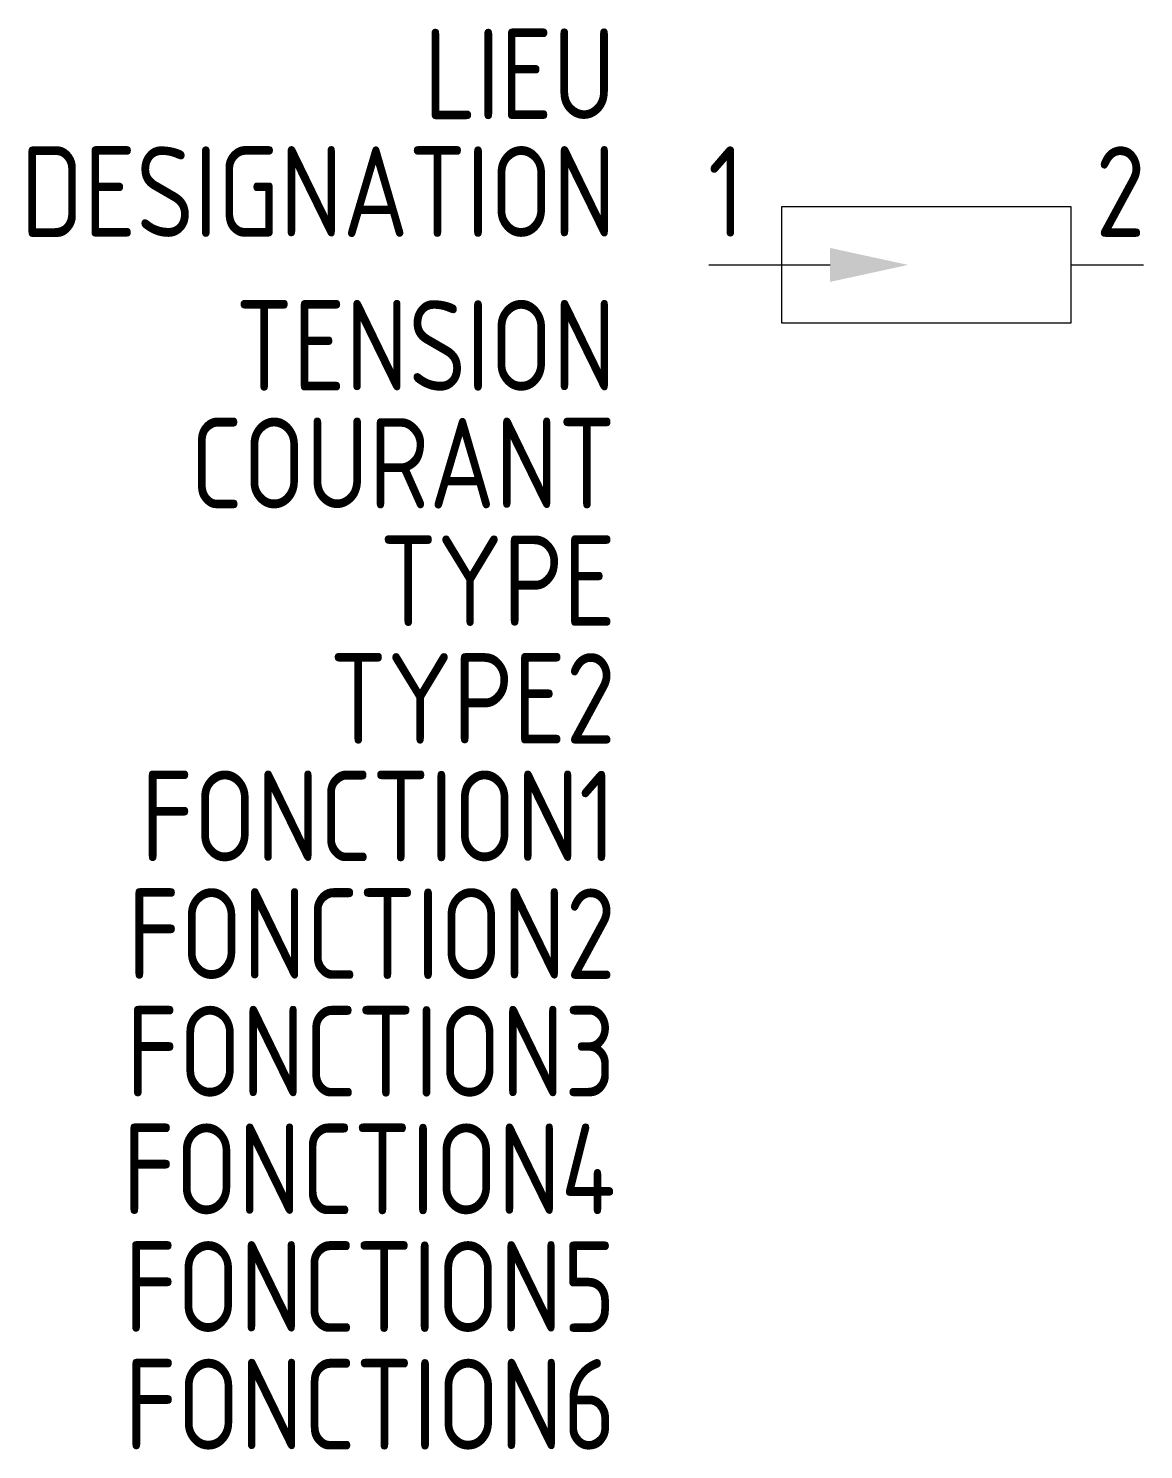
# Model space of a CAD drawing. Extents: x -1603.4 to -1572.6, y -912.3 to -873.1.
import ezdxf
from ezdxf.enums import TextEntityAlignment as Align

# ---------------------------------------------------------------- set-up
doc = ezdxf.new("R2010")
doc.units = 0
for name, color, linetype in [('SYMB_FIL', 3, 'CONTINUOUS'), ('SYMB_FIL_FIN', 1, 'CONTINUOUS'), ('SYMB_TXT_CONTACT', 2, 'CONTINUOUS'), ('SYMB_TXT_NOM', 3, 'CONTINUOUS')]:
    doc.layers.add(name, color=color, linetype=linetype)
doc.styles.add('NET2_5', font='isocp.shx', dxfattribs={"width": 0.9, "height": 2.5})

msp = doc.modelspace()

# ---------------------------------------------------------------- linework, layer by layer
at = {"layer": 'SYMB_FIL'}
for p, q in [((-1584.634, -879.593), (-1581.29, -879.593)), ((-1574.634, -879.593), (-1572.634, -879.593))]:
    msp.add_line(p, q, dxfattribs=at)
msp.add_lwpolyline([(-1582.634, -881.193), (-1574.634, -881.193), (-1574.634, -877.993), (-1582.634, -877.993)], close=True, dxfattribs=at)
at = {"layer": 'SYMB_FIL_FIN'}
msp.add_solid([(-1581.29, -880.062), (-1581.29, -879.125), (-1579.134, -879.593)], dxfattribs=at)

# ---------------------------------------------------------------- texts
at = {"layer": 'SYMB_TXT_CONTACT', "style": 'NET2_5', "width": 0.9, "flags": 8}
msp.add_attdef('1', text='1', height=2.5, dxfattribs=at).set_placement((-1583.65, -878.818), align=Align.RIGHT)
msp.add_attdef('2', (-1573.961, -878.818), '2', height=2.5, dxfattribs=at)
at = {"layer": 'SYMB_TXT_NOM', "style": 'NET2_5', "width": 0.9, "flags": 8}
for tag, text, p in [('LIEU', '', (-1587.209, -875.568)), ('DESIGNATION', 'Z?', (-1587.209, -878.818)), ('TENSION', '', (-1587.209, -883.068)), ('COURANT', '', (-1587.209, -886.318)), ('TYPE', '', (-1587.209, -889.568)), ('TYPE2', '', (-1587.209, -892.818)), ('FONCTION1', '', (-1587.209, -896.068)), ('FONCTION2', '', (-1587.209, -899.318)), ('FONCTION3', '', (-1587.209, -902.568)), ('FONCTION4', '', (-1587.209, -905.818)), ('FONCTION5', '', (-1587.209, -909.068)), ('FONCTION6', '', (-1587.209, -912.318))]:
    msp.add_attdef(tag, text=text, height=2.5, dxfattribs=at).set_placement(p, align=Align.RIGHT)

doc.saveas('drawing.dxf')
